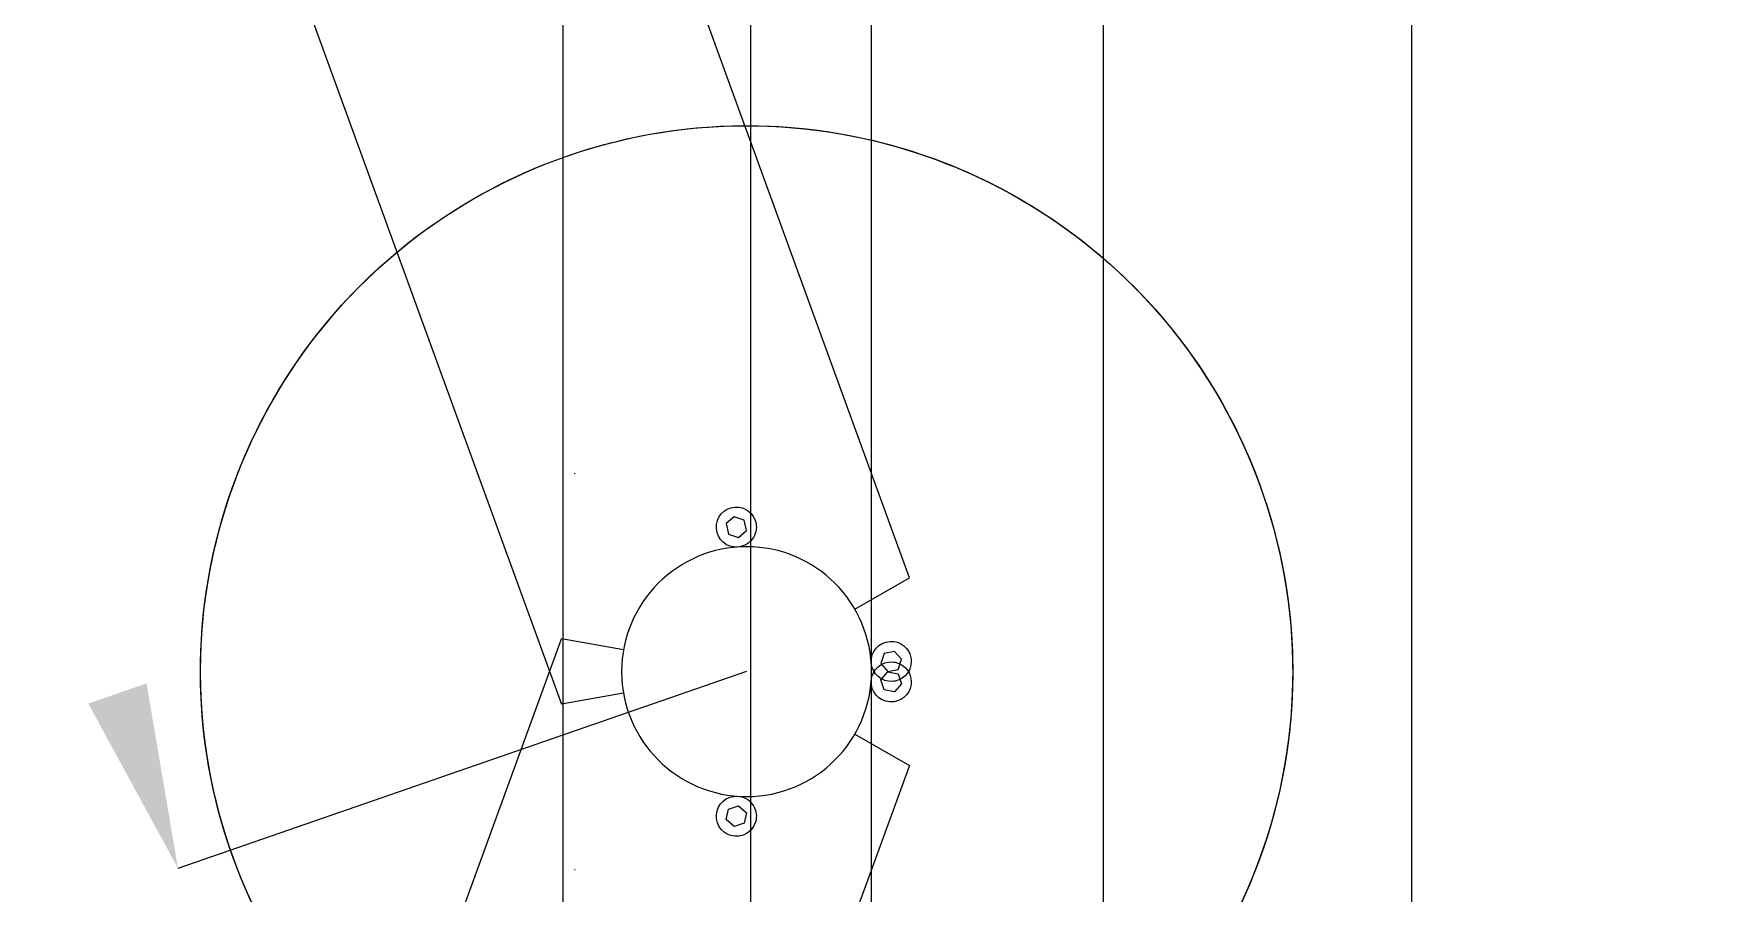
# Model space of a CAD drawing. Header units: inches. Extents: x -233729 to 737493, y -275239 to 196021.
# Drawn here: x 487572 to 488118, y 17912 to 18190 of the extents above; entities that cross this region are included whole.
import ezdxf

# ---------------------------------------------------------------- set-up
doc = ezdxf.new("R2010")
doc.units = ezdxf.units.IN
doc.header["$MEASUREMENT"] = 0
for name, color, linetype in [('Default', 7, 'Continuous'), ('DV2_0', 7, 'Continuous'), ('P_AX', 7, 'Continuous'), ('pinza', 6, 'Continuous'), ('supporti', 7, 'Continuous')]:
    doc.layers.add(name, color=color, linetype=linetype)

# ---------------------------------------------------------------- blocks, each defined once
blk = doc.blocks.new('SE2')
at = {"layer": 'DV2_0', "color": 2, "linetype": 'Continuous'}
for p, q in [((560.45, 3816.92), (560.45, 1916.92)), ((660.45, 3816.92), (660.45, 1916.92)), ((735.45, 2116.92), (735.45, 3626.92)), ((835.45, 2116.92), (835.45, 3626.92))]:
    blk.add_line(p, q, dxfattribs=at)
blk = doc.blocks.new('A$C2BE94B00')
at = {"layer": 'Default'}
blk.add_blockref('SE2', (-481.45, -1908.92), dxfattribs=at)
blk = doc.blocks.new('A$C4C4516A4')
at = {"layer": 'supporti', "color": 1}
blk.add_blockref('A$C2BE94B00', (0, 0), dxfattribs=at)
blk = doc.blocks.new('A$C48CB4C16')
at = {"color": 1}
blk.add_line((4100.56, 9006.09, 710.66), (4100.56, 804.97, 710.66), dxfattribs=at)
at = {"layer": 'P_AX', "color": 6, "linetype": 'Continuous'}
for p, q in [((4151.95, 2978.6, 710.66), (3383.77, 5089.17, 710.66)), ((3272.09, 5045.16, 710.66), (4039.19, 2937.55, 710.66)), ((4095.2, 2998.38, 710.66), (4092.62, 2996.12, 710.66)), ((4098.45, 2997.28, 710.66), (4095.2, 2998.38, 710.66)), ((4092.62, 2996.12, 710.66), (4093.29, 2992.75, 710.66)), ((4093.29, 2992.75, 710.66), (4096.54, 2991.65, 710.66)), ((4096.54, 2991.65, 710.66), (4099.12, 2993.91, 710.66)), ((4099.12, 2993.91, 710.66), (4098.45, 2997.28, 710.66)), ((3272.09, 851.11, 710.66), (4039.19, 2958.71, 710.66)), ((4147.18, 2954.7, 710.66), (4143.81, 2954.04, 710.66)), ((4149.44, 2952.12, 710.66), (4147.18, 2954.7, 710.66)), ((4143.81, 2954.04, 710.66), (4142.71, 2950.79, 710.66)), ((4142.71, 2950.79, 710.66), (4144.97, 2948.21, 710.66)), ((4144.97, 2948.21, 710.66), (4148.33, 2948.88, 710.66)), ((4148.33, 2948.88, 710.66), (4149.44, 2952.12, 710.66)), ((4142.71, 2945.48, 710.66), (4144.97, 2948.06, 710.66)), ((4143.81, 2942.23, 710.66), (4142.71, 2945.48, 710.66)), ((4144.97, 2948.06, 710.66), (4148.33, 2947.39, 710.66)), ((4149.44, 2944.14, 710.66), (4147.18, 2941.56, 710.66)), ((4148.33, 2947.39, 710.66), (4149.44, 2944.14, 710.66)), ((4147.18, 2941.56, 710.66), (4143.81, 2942.23, 710.66)), ((4151.95, 2917.67, 710.66), (3383.77, 807.1, 710.66)), ((4092.62, 2900.15, 710.66), (4093.29, 2903.51, 710.66)), ((4095.2, 2897.89, 710.66), (4092.62, 2900.15, 710.66)), ((4093.29, 2903.51, 710.66), (4096.54, 2904.61, 710.66)), ((4096.54, 2904.61, 710.66), (4099.12, 2902.35, 710.66)), ((4099.12, 2902.35, 710.66), (4098.45, 2898.99, 710.66)), ((4098.45, 2898.99, 710.66), (4095.2, 2897.89, 710.66))]:
    blk.add_line(p, q, dxfattribs=at)
at = {"layer": 'P_AX', "color": 6}
for p, q in [((4099.19, 2948.13, 710.66), (3914.88, 3011.91, 710.66)), ((4134.27, 2968.38, 710.66), (4151.95, 2978.6, 710.66)), ((4059.31, 2955.16, 710.66), (4039.19, 2958.71, 710.66)), ((4059.31, 2941.1, 710.66), (4039.19, 2937.55, 710.66)), ((4134.27, 2927.88, 710.66), (4151.95, 2917.67, 710.66))]:
    blk.add_line(p, q, dxfattribs=at)
for centre, radius in [((4100.56, 4905.53, 710.66), 4100.56), ((4099.19, 2948.13, 710.66), 40.5), ((4099.19, 2948.13, 710.66), 40.5), ((4099.19, 2948.13, 710.66), 40.5)]:
    blk.add_circle(centre, radius, dxfattribs=at)
for start, end in [(129.815, 90.1851), (269.8148, 230.185)]:
    blk.add_arc((4099.19, 2948.13, 710.66), 177, start, end, dxfattribs=at)
at = {"layer": 'P_AX', "color": 6, "linetype": 'Continuous'}
for centre, radius, start, end in [((4099.19, 2948.13, 710.66), 177, 152.6744, 27.4456), ((4099.19, 2948.13, 710.66), 85, 130.8339, 131.0001), ((4099.19, 2948.13, 710.66), 85, 130.8339, 131.0001), ((4095.87, 2995.01, 710.66), 6.5, 94, 274), ((4095.87, 2995.01, 710.66), 6.5, 11.2275, 94), ((4095.87, 2995.01, 710.66), 6.5, 274, 11.2275), ((4146.07, 2951.46, 710.66), 6.5, 94, 274), ((4146.07, 2951.46, 710.66), 6.5, 281.2275, 94), ((4146.07, 2944.81, 710.66), 6.5, 86, 266), ((4146.07, 2944.81, 710.66), 6.5, 266, 78.7725), ((4146.07, 2944.81, 710.66), 6.5, 78.7725, 86), ((4146.07, 2951.46, 710.66), 6.5, 274, 281.2275), ((4095.87, 2901.25, 710.66), 6.5, 86, 266), ((4095.87, 2901.25, 710.66), 6.5, 348.7725, 86), ((4095.87, 2901.25, 710.66), 6.5, 266, 348.7725), ((4099.19, 2948.13, 710.66), 85, 228.9999, 229.1661), ((4099.19, 2948.13, 710.66), 85, 228.9999, 229.1661)]:
    blk.add_arc(centre, radius, start, end, dxfattribs=at)
at = {"layer": 'P_AX', "color": 6}
blk.add_solid([(3885.81, 2958.48, 710.66), (3904.71, 2951.94, 710.66), (3914.88, 3011.91, 710.66)], dxfattribs=at)

msp = doc.modelspace()

# ---------------------------------------------------------------- block references
at = {"color": 1, "xscale": -1, "rotation": 180}
msp.add_blockref('A$C48CB4C16', (483703.87457, 20931.61615, -710.66459), dxfattribs=at)
at = {"layer": 'pinza', "color": 6, "linetype": 'Continuous', "xscale": -1, "rotation": 180}
for p in [(487664.58593, 19456.58575), (487664.58641, 19456.58575)]:
    msp.add_blockref('A$C4C4516A4', p, dxfattribs=at)

doc.saveas('drawing.dxf')
